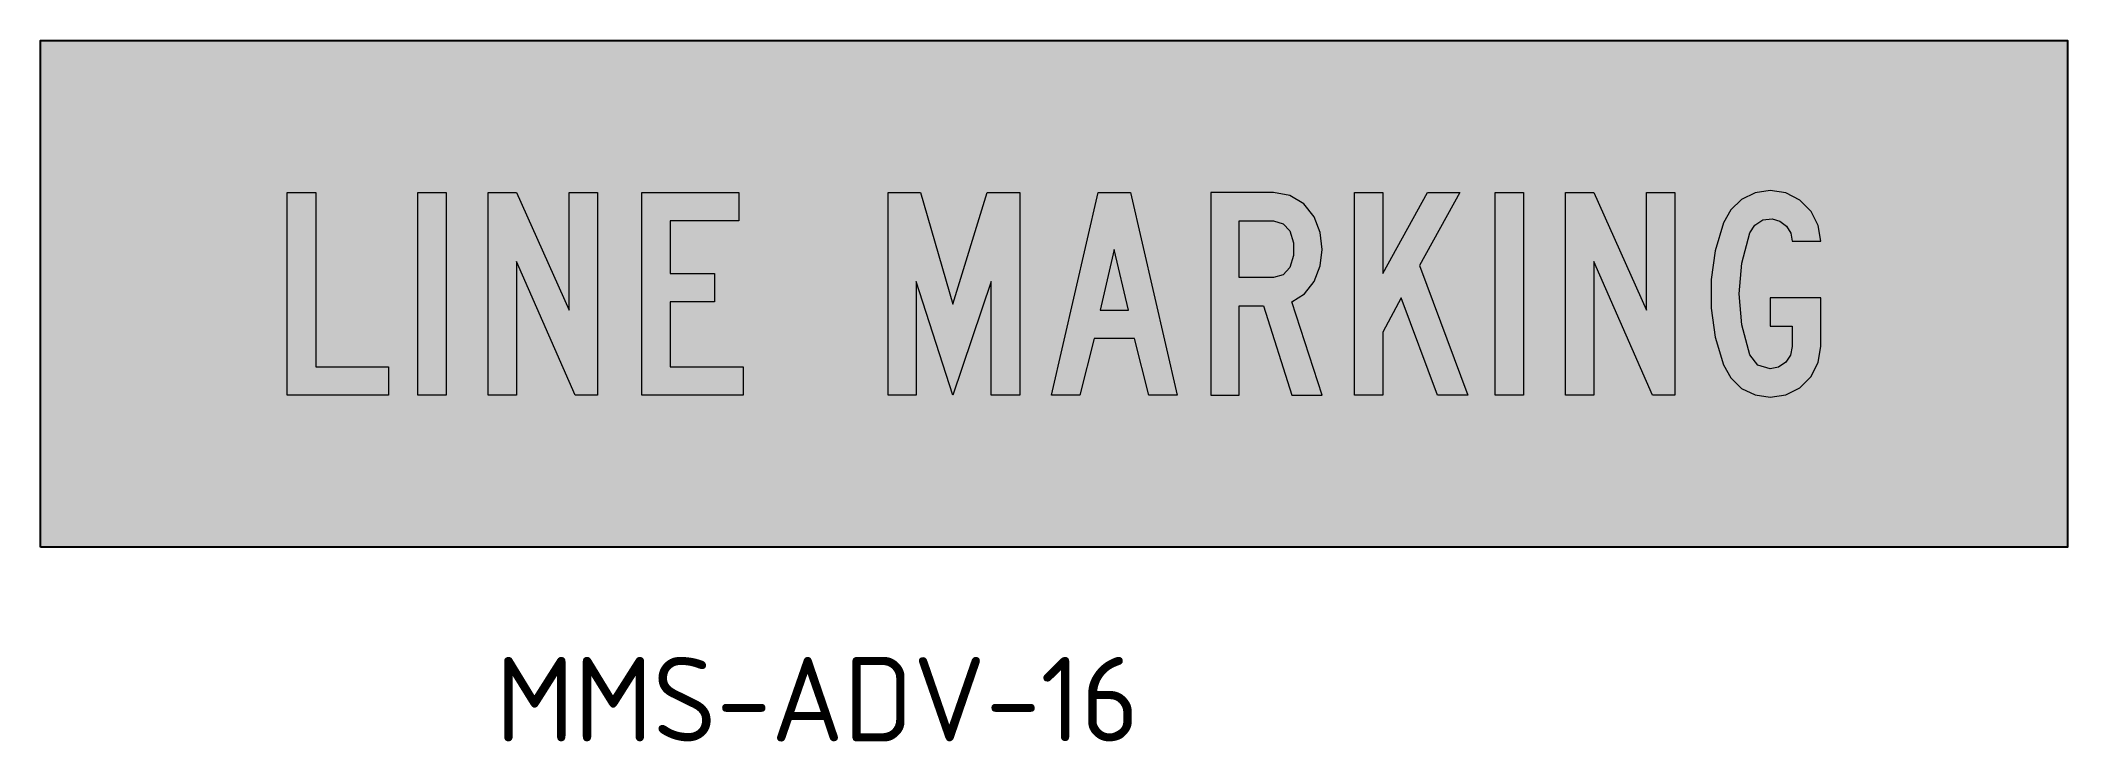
# Model space of a CAD drawing. Extents: x 135 to 255, y 177 to 218.
import ezdxf

# ---------------------------------------------------------------- set-up
doc = ezdxf.new("R2010")
doc.units = 0
doc.layers.add('L25', color=1, linetype='CONTINUOUS')
doc.layers.add('yellow', color=50, linetype='CONTINUOUS')
doc.styles.add('ISO', font='iso3098b.shx')

msp = doc.modelspace()

# ---------------------------------------------------------------- hatches: boundary and pattern name
at = {"layer": 'L25'}
h = msp.add_hatch(color=256, dxfattribs=at)
h.paths.add_polyline_path([(225.05, 197.31), (225.05, 209.31), (226.73, 209.31), (229.84, 202.34), (229.84, 209.31), (231.52, 209.31), (231.52, 197.31), (230.2, 197.31), (226.73, 205.23), (226.73, 197.31)])
h.paths.add_polyline_path([(220.87, 197.31), (220.87, 209.31), (222.55, 209.31), (222.55, 197.31)])
h.paths.add_polyline_path([(212.55, 197.31), (212.55, 209.31), (214.23, 209.31), (214.23, 204.51), (216.87, 209.31), (218.79, 209.31), (216.39, 204.98), (219.27, 197.31), (217.47, 197.31), (215.31, 203.07), (214.23, 201.03), (214.23, 197.31)])
h.paths.add_polyline_path([(194.61, 197.31), (197.37, 209.31), (199.29, 209.31), (202.05, 197.31), (200.37, 197.31), (199.53, 200.66), (197.13, 200.66), (196.29, 197.31)])
h.paths.add_polyline_path([(184.94, 197.31), (184.94, 209.31), (186.85, 209.31), (188.77, 202.7), (190.81, 209.31), (192.73, 209.31), (192.73, 197.31), (191.05, 197.31), (191.05, 204.03), (188.77, 197.31), (186.61, 204.03), (186.61, 197.31)])
h.paths.add_polyline_path([(170.35, 197.31), (170.35, 209.31), (176.11, 209.31), (176.11, 207.62), (172.03, 207.62), (172.03, 204.51), (174.67, 204.51), (174.67, 202.83), (172.03, 202.83), (172.03, 198.99), (176.35, 198.99), (176.35, 197.31)])
h.paths.add_polyline_path([(161.26, 197.31), (161.26, 209.31), (162.94, 209.31), (166.06, 202.34), (166.06, 209.31), (167.74, 209.31), (167.74, 197.31), (166.42, 197.31), (162.94, 205.23), (162.94, 197.31)])
h.paths.add_polyline_path([(157.09, 197.31), (157.09, 209.31), (158.77, 209.31), (158.77, 197.31)])
h.paths.add_polyline_path([(149.37, 197.31), (149.37, 209.31), (151.05, 209.31), (151.05, 198.99), (155.37, 198.99), (155.37, 197.31)])
h.paths.add_polyline_path([(197.49, 202.34), (199.17, 202.34), (198.33, 205.94)], flags=16)
h.paths.add_polyline_path([(207.76, 204.27), (205.72, 204.27), (205.72, 207.62), (207.76, 207.62), (208.33, 207.46), (208.72, 207.03), (208.94, 206.32), (208.94, 205.58), (208.72, 204.87), (208.33, 204.43)], flags=16)
h.paths.add_polyline_path([(210.16, 204.03), (210.52, 204.96), (210.64, 205.94), (210.52, 206.94), (210.16, 207.87), (209.55, 208.63), (208.72, 209.13), (207.76, 209.31), (204.04, 209.31), (204.04, 197.31), (205.72, 197.31), (205.72, 202.59), (207.16, 202.59), (208.84, 197.31), (210.64, 197.31), (208.84, 202.83), (209.6, 203.31)])
h.paths.add_polyline_path([(240.15, 200.19), (240.15, 203.07), (237.16, 203.07), (237.16, 201.39), (238.47, 201.39), (238.47, 200.19), (238.37, 199.68), (238.08, 199.26), (237.66, 198.97), (237.16, 198.86), (236.42, 199.09), (235.95, 199.7), (235.49, 201.48), (235.33, 203.3), (235.49, 205.13), (235.95, 206.91), (236.25, 207.38), (236.72, 207.68), (237.27, 207.74), (237.74, 207.61), (238.13, 207.32), (238.38, 206.9), (238.47, 206.43), (240.15, 206.43), (240.01, 207.35), (239.58, 208.19), (238.92, 208.86), (238.08, 209.28), (237.16, 209.42), (236.27, 209.29), (235.47, 208.9), (234.83, 208.29), (234.4, 207.51), (233.91, 205.86), (233.67, 204.16), (233.67, 202.45), (233.91, 200.75), (234.4, 199.11), (234.83, 198.33), (235.47, 197.71), (236.27, 197.32), (237.16, 197.19), (238.08, 197.33), (238.92, 197.75), (239.58, 198.42), (240.01, 199.26)])
at = {"layer": 'yellow'}
h = msp.add_hatch(color=256, dxfattribs=at)
h.paths.add_polyline_path([(254.76, 218.3), (134.76, 218.3), (134.76, 188.3), (254.76, 188.3)])
h.paths.add_polyline_path([(162.94, 209.31), (166.06, 202.34), (166.06, 209.31), (167.74, 209.31), (167.74, 197.31), (166.42, 197.31), (162.94, 205.23), (162.94, 197.31), (161.26, 197.31), (161.26, 209.31)], flags=16)
h.paths.add_polyline_path([(158.77, 209.31), (158.77, 197.31), (157.09, 197.31), (157.09, 209.31)], flags=16)
h.paths.add_polyline_path([(170.35, 209.31), (176.11, 209.31), (176.11, 207.62), (172.03, 207.62), (172.03, 204.51), (174.67, 204.51), (174.67, 202.83), (172.03, 202.83), (172.03, 198.99), (176.35, 198.99), (176.35, 197.31), (170.35, 197.31)], flags=16)
h.paths.add_polyline_path([(151.05, 209.31), (151.05, 198.99), (155.37, 198.99), (155.37, 197.31), (149.37, 197.31), (149.37, 209.31)], flags=16)
h.paths.add_polyline_path([(184.94, 209.31), (186.85, 209.31), (188.77, 202.7), (190.81, 209.31), (192.73, 209.31), (192.73, 197.31), (191.05, 197.31), (191.05, 204.03), (188.77, 197.31), (186.61, 204.03), (186.61, 197.31), (184.94, 197.31)], flags=16)
h.paths.add_polyline_path([(197.37, 209.31), (199.29, 209.31), (202.05, 197.31), (200.37, 197.31), (199.53, 200.66), (197.13, 200.66), (196.29, 197.31), (194.61, 197.31)], flags=16)
h.paths.add_polyline_path([(198.33, 205.94), (199.17, 202.34), (197.49, 202.34)], flags=0)
h.paths.add_polyline_path([(204.04, 209.31), (207.76, 209.31), (208.72, 209.13), (209.55, 208.63), (210.16, 207.87), (210.52, 206.94), (210.64, 205.94), (210.52, 204.96), (210.16, 204.03), (209.6, 203.31), (208.84, 202.83), (210.64, 197.31), (208.84, 197.31), (207.16, 202.59), (205.72, 202.59), (205.72, 197.31), (204.04, 197.31)], flags=16)
h.paths.add_polyline_path([(205.72, 207.62), (207.76, 207.62), (208.33, 207.46), (208.72, 207.03), (208.94, 206.32), (208.94, 205.58), (208.72, 204.87), (208.33, 204.43), (207.76, 204.27), (205.72, 204.27)], flags=0)
h.paths.add_polyline_path([(212.55, 209.31), (214.23, 209.31), (214.23, 204.51), (216.87, 209.31), (218.79, 209.31), (216.39, 204.98), (219.27, 197.31), (217.47, 197.31), (215.31, 203.07), (214.23, 201.03), (214.23, 197.31), (212.55, 197.31)], flags=16)
h.paths.add_polyline_path([(220.87, 209.31), (222.55, 209.31), (222.55, 197.31), (220.87, 197.31)], flags=16)
h.paths.add_polyline_path([(225.05, 209.31), (226.73, 209.31), (229.84, 202.34), (229.84, 209.31), (231.52, 209.31), (231.52, 197.31), (230.2, 197.31), (226.73, 205.23), (226.73, 197.31), (225.05, 197.31)], flags=16)
h.paths.add_polyline_path([(233.67, 204.16), (233.91, 205.86), (234.4, 207.51), (234.83, 208.29), (235.47, 208.9), (236.27, 209.29), (237.16, 209.42), (238.08, 209.28), (238.92, 208.86), (239.58, 208.19), (240.01, 207.35), (240.15, 206.43), (238.47, 206.43), (238.38, 206.9), (238.13, 207.32), (237.74, 207.61), (237.27, 207.74), (236.72, 207.68), (236.25, 207.38), (235.95, 206.91), (235.49, 205.13), (235.33, 203.3), (235.49, 201.48), (235.95, 199.7), (236.42, 199.09), (237.16, 198.86), (237.66, 198.97), (238.08, 199.26), (238.37, 199.68), (238.47, 200.19), (238.47, 201.39), (237.16, 201.39), (237.16, 203.07), (240.15, 203.07), (240.15, 200.19), (240.01, 199.26), (239.58, 198.42), (238.92, 197.75), (238.08, 197.33), (237.16, 197.19), (236.27, 197.32), (235.47, 197.71), (234.83, 198.33), (234.4, 199.11), (233.91, 200.75), (233.67, 202.45)], flags=16)

# ---------------------------------------------------------------- linework, layer by layer
at = {"layer": 'L25'}
msp.add_lwpolyline([(134.76, 188.3), (134.76, 218.3), (254.76, 218.3), (254.76, 188.3)], close=True, dxfattribs=at)
at = {"layer": 'L25', "lineweight": 0}
for points in [[(149.37, 197.31), (149.37, 209.31), (151.05, 209.31), (151.05, 198.99), (155.37, 198.99), (155.37, 197.31), (149.37, 197.31)], [(157.09, 197.31), (157.09, 209.31), (158.77, 209.31), (158.77, 197.31), (157.09, 197.31)], [(161.26, 197.31), (161.26, 209.31), (162.94, 209.31), (166.06, 202.34), (166.06, 209.31), (167.74, 209.31), (167.74, 197.31), (166.42, 197.31), (162.94, 205.23), (162.94, 197.31), (161.26, 197.31)], [(170.35, 197.31), (170.35, 209.31), (176.11, 209.31), (176.11, 207.62), (172.03, 207.62), (172.03, 204.51), (174.67, 204.51), (174.67, 202.83), (172.03, 202.83), (172.03, 198.99), (176.35, 198.99), (176.35, 197.31), (170.35, 197.31)], [(184.94, 197.31), (184.94, 209.31), (186.85, 209.31), (188.77, 202.7), (190.81, 209.31), (192.73, 209.31), (192.73, 197.31), (191.05, 197.31), (191.05, 204.03), (188.77, 197.31), (186.61, 204.03), (186.61, 197.31), (184.94, 197.31)], [(194.61, 197.31), (197.37, 209.31), (199.29, 209.31), (202.05, 197.31), (200.37, 197.31), (199.53, 200.66), (197.13, 200.66), (196.29, 197.31), (194.61, 197.31)], [(210.16, 204.03), (210.52, 204.96), (210.64, 205.94), (210.52, 206.94), (210.16, 207.87), (209.55, 208.63), (208.72, 209.13), (207.76, 209.31), (204.04, 209.31), (204.04, 197.31), (205.72, 197.31), (205.72, 202.59), (207.16, 202.59), (208.84, 197.31), (210.64, 197.31), (208.84, 202.83), (209.6, 203.31)], [(212.55, 197.31), (212.55, 209.31), (214.23, 209.31), (214.23, 204.51), (216.87, 209.31), (218.79, 209.31), (216.39, 204.98), (219.27, 197.31), (217.47, 197.31), (215.31, 203.07), (214.23, 201.03), (214.23, 197.31), (212.55, 197.31)], [(220.87, 197.31), (220.87, 209.31), (222.55, 209.31), (222.55, 197.31), (220.87, 197.31)], [(225.05, 197.31), (225.05, 209.31), (226.73, 209.31), (229.84, 202.34), (229.84, 209.31), (231.52, 209.31), (231.52, 197.31), (230.2, 197.31), (226.73, 205.23), (226.73, 197.31), (225.05, 197.31)], [(240.15, 200.19), (240.15, 203.07), (237.16, 203.07), (237.16, 201.39), (238.47, 201.39), (238.47, 200.19), (238.37, 199.68), (238.08, 199.26), (237.66, 198.97), (237.16, 198.86), (236.42, 199.09), (235.95, 199.7), (235.49, 201.48), (235.33, 203.3), (235.49, 205.13), (235.95, 206.91), (236.25, 207.38), (236.72, 207.68), (237.27, 207.74), (237.74, 207.61), (238.13, 207.32), (238.38, 206.9), (238.47, 206.43), (240.15, 206.43), (240.01, 207.35), (239.58, 208.19), (238.92, 208.86), (238.08, 209.28), (237.16, 209.42), (236.27, 209.29), (235.47, 208.9), (234.83, 208.29), (234.4, 207.51), (233.91, 205.86), (233.67, 204.16), (233.67, 202.45), (233.91, 200.75), (234.4, 199.11), (234.83, 198.33), (235.47, 197.71), (236.27, 197.32), (237.16, 197.19), (238.08, 197.33), (238.92, 197.75), (239.58, 198.42), (240.01, 199.26)], [(207.76, 204.27), (205.72, 204.27), (205.72, 207.62), (207.76, 207.62), (208.33, 207.46), (208.72, 207.03), (208.94, 206.32), (208.94, 205.58), (208.72, 204.87), (208.33, 204.43)], [(197.49, 202.34), (199.17, 202.34), (198.33, 205.94)]]:
    msp.add_lwpolyline(points, close=True, dxfattribs=at)

# ---------------------------------------------------------------- texts
at = {"layer": 'yellow', "insert": (161.7, 181.81), "char_height": 5, "width": 67.8558, "attachment_point": 1, "style": 'ISO'}
msp.add_mtext('{\\C3;MMS-ADV-16}', dxfattribs=at)

doc.saveas('drawing.dxf')
